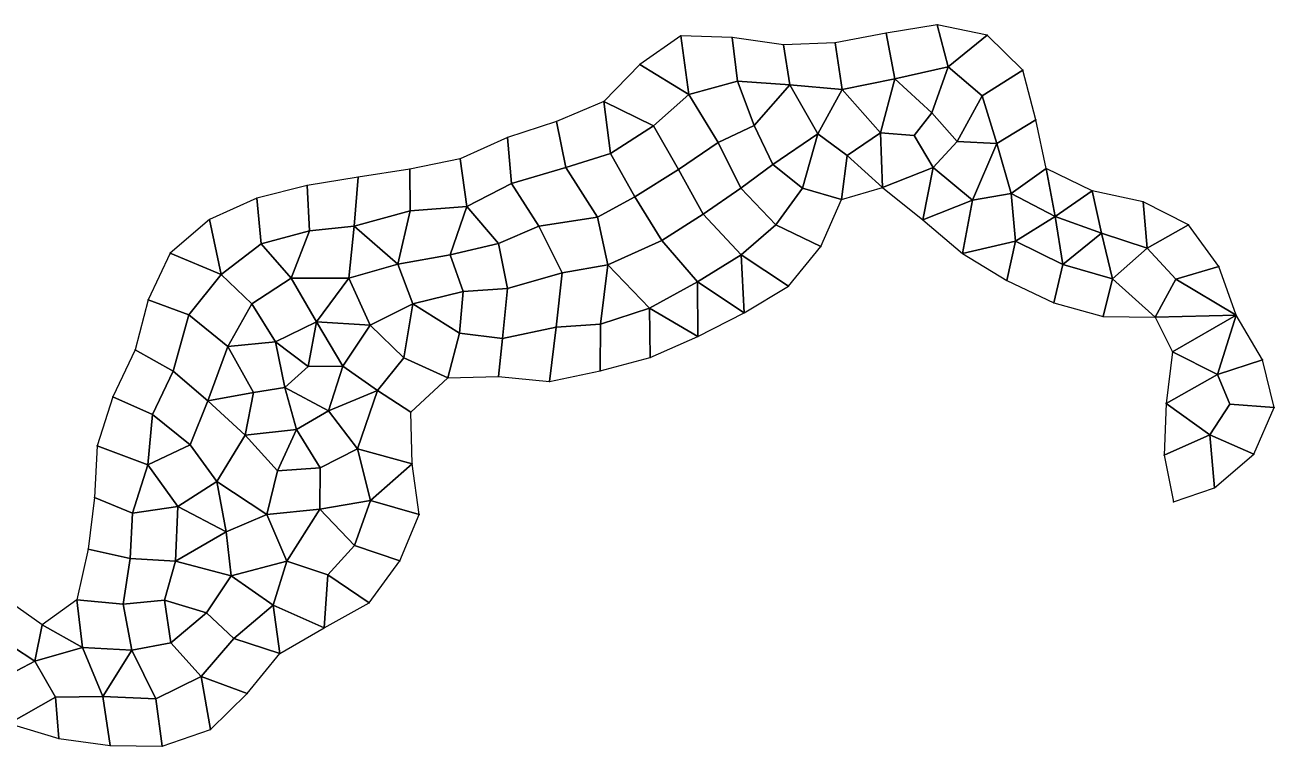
# Model space of a CAD drawing. Extents: x 380827 to 407438, y 6452886 to 6483357.
# Drawn here: x 393569 to 396447, y 6455440 to 6457101 of the extents above; entities that cross this region are included whole.
import ezdxf

# ---------------------------------------------------------------- set-up
doc = ezdxf.new("R2010")
doc.units = 0
for name, color, linetype in [('MESH_BOUND', 25, 'CONTINUOUS'), ('MESH_ELEMS', 18, 'CONTINUOUS'), ('MESH_NODES', 18, 'CONTINUOUS')]:
    doc.layers.add(name, color=color, linetype=linetype)

msp = doc.modelspace()

# ---------------------------------------------------------------- linework, layer by layer
at = {"layer": 'MESH_BOUND', "color": 25}
for points in [[(395553.651, 6457082.16, -0.06), (395436.019, 6457060.09, -0.067)], [(395671.154, 6457101.01, -0.089), (395553.651, 6457082.16, -0.06)], [(395786.132, 6457077.47, -0.175), (395671.154, 6457101.01, -0.089)], [(395868.111, 6456996.64, -0.334), (395786.132, 6457077.47, -0.175)], [(395079.939, 6457076.1, -0.356), (394986.065, 6457009.77, -0.087)], [(395198.357, 6457072.08, -0.018), (395079.939, 6457076.1, -0.356)], [(395316.761, 6457055.21, 0.007), (395198.357, 6457072.08, -0.018)], [(395436.019, 6457060.09, -0.067), (395316.761, 6457055.21, 0.007)], [(394986.065, 6457009.77, -0.087), (394903.118, 6456924.53, 0.002)], [(395897.97, 6456882.35, -0.229), (395868.111, 6456996.64, -0.334)], [(394903.118, 6456924.53, 0.002), (394793.831, 6456878.46, -0.114)], [(394793.831, 6456878.46, -0.114), (394680.937, 6456842.09, -0.149)], [(395922.219, 6456770.68, -0.017), (395897.97, 6456882.35, -0.229)], [(394680.937, 6456842.09, -0.149), (394572.061, 6456792.35, 0.047)], [(394572.061, 6456792.35, 0.047), (394455.392, 6456768.5, 0.014)], [(394455.392, 6456768.5, 0.014), (394336.983, 6456750.73, -0.059)], [(396028.416, 6456719.03, -0.25), (395922.219, 6456770.68, -0.017)], [(394336.983, 6456750.73, -0.059), (394218.903, 6456730.9, -0.035)], [(394218.903, 6456730.9, -0.035), (394103.104, 6456701.8, -0.134)], [(395450.678, 6456698.76, -0.05), (395544.983, 6456726.56, 0.019)], [(395544.983, 6456726.56, 0.019), (395638.157, 6456651.82, -0.058)], [(396145.485, 6456693.9, -0.411), (396028.416, 6456719.03, -0.25)], [(394103.104, 6456701.8, -0.134), (393994.341, 6456652.55, 0.055)], [(395403.203, 6456590.39, -0.235), (395450.678, 6456698.76, -0.05)], [(396250.373, 6456640.58, -0.342), (396145.485, 6456693.9, -0.411)], [(393994.341, 6456652.55, 0.055), (393903.657, 6456575.53, -0.313)], [(395638.157, 6456651.82, -0.058), (395729.658, 6456574.68, -0.04)], [(396319.685, 6456544.73, -0.024), (396250.373, 6456640.58, -0.342)], [(395328.527, 6456499.43, -0.024), (395403.203, 6456590.39, -0.235)], [(393903.657, 6456575.53, -0.313), (393852.931, 6456467.98, -0.061)], [(395729.658, 6456574.68, -0.04), (395831.436, 6456511.96, -0.105)], [(396359.687, 6456432.25, 0.029), (396319.685, 6456544.73, -0.024)], [(395831.436, 6456511.96, -0.105), (395939.575, 6456460.67, -0.041)], [(395225.957, 6456437.86, -0.04), (395328.527, 6456499.43, -0.024)], [(393852.931, 6456467.98, -0.061), (393822.819, 6456352.62, 0.004)], [(395939.575, 6456460.67, -0.041), (396053.602, 6456429.51, 0.021)], [(395119.287, 6456383.51, -0.14), (395225.957, 6456437.86, -0.04)], [(396053.602, 6456429.51, 0.021), (396173.281, 6456427.9, 0.012)], [(396173.281, 6456427.9, 0.012), (396213.157, 6456347.83, -0.059)], [(396420.985, 6456329.48, -0.132), (396359.687, 6456432.25, 0.029)], [(395009.813, 6456335.08, -0.086), (395119.287, 6456383.51, -0.14)], [(393822.819, 6456352.62, 0.004), (393771.714, 6456244.49, -0.083)], [(394894.275, 6456304.01, 0.027), (395009.813, 6456335.08, -0.086)], [(396213.157, 6456347.83, -0.059), (396198.349, 6456229.21, -0.07)], [(396447.182, 6456220.05, -0.2), (396420.985, 6456329.48, -0.132)], [(394777.889, 6456279.44, -0.155), (394894.275, 6456304.01, 0.027)], [(394458.372, 6456209.04, 0.009), (394543.216, 6456288.13, 0.023)], [(394543.216, 6456288.13, 0.023), (394659.831, 6456291.38, -0.327)], [(394659.831, 6456291.38, -0.327), (394777.889, 6456279.44, -0.155)], [(393771.714, 6456244.49, -0.083), (393735.083, 6456131.67, -0.101)], [(396198.349, 6456229.21, -0.07), (396193.985, 6456109.61, -0.086)], [(396400.329, 6456112.37, -0.218), (396447.182, 6456220.05, -0.2)], [(394461.131, 6456090.21, -1.535), (394458.372, 6456209.04, 0.009)], [(393735.083, 6456131.67, -0.101), (393728.738, 6456012.44, 0.04)], [(396193.985, 6456109.61, -0.086), (396215.62, 6456002.25, -0.451)], [(396310.396, 6456034.71, -0.078), (396400.329, 6456112.37, -0.218)], [(394477.16, 6455973.22, -0.559), (394461.131, 6456090.21, -1.535)], [(393728.738, 6456012.44, 0.04), (393714.165, 6455893.63, -0.045)], [(396215.62, 6456002.25, -0.451), (396310.396, 6456034.71, -0.078)], [(394432.853, 6455866.54, 0.02), (394477.16, 6455973.22, -0.559)], [(393714.165, 6455893.63, -0.045), (393688.683, 6455776.99, 0.044)], [(394362.358, 6455769.76, -0.025), (394432.853, 6455866.54, 0.02)], [(393608.773, 6455719, 0), (393516.298, 6455784.39, -0.005)], [(393688.683, 6455776.99, 0.044), (393608.773, 6455719, 0)], [(394258.508, 6455712.46, 0.004), (394362.358, 6455769.76, -0.025)], [(394156.364, 6455653.16, 0.033), (394258.508, 6455712.46, 0.004)], [(394080.657, 6455561.01, -0.117), (394156.364, 6455653.16, 0.033)], [(393996.674, 6455478.11, -0.159), (394080.657, 6455561.01, -0.117)], [(393532.72, 6455491.89, 0.028), (393647.158, 6455456.87, -0.41)], [(393884.922, 6455439.83, -0.123), (393996.674, 6455478.11, -0.159)], [(393647.158, 6455456.87, -0.41), (393765.422, 6455441.13, -0.081)], [(393765.422, 6455441.13, -0.081), (393884.922, 6455439.83, -0.123)]]:
    msp.add_polyline3d(points, dxfattribs=at)
at = {"layer": 'MESH_ELEMS', "color": 178}
for points in [[(395436.019, 6457060.09, -0.067), (395451.855, 6456952.76, -0.964), (395573.706, 6456976.57, -0.957), (395553.651, 6457082.16, -0.06)], [(395553.651, 6457082.16, -0.06), (395573.706, 6456976.57, -0.957), (395696.053, 6457004.35, -0.849), (395671.154, 6457101.01, -0.089)], [(395786.132, 6457077.47, -0.175), (395671.154, 6457101.01, -0.089), (395696.053, 6457004.35, -0.849), (395786.132, 6457077.47, -0.175)], [(395696.053, 6457004.35, -0.849), (395774.417, 6456938.01, -0.708), (395868.111, 6456996.64, -0.334), (395786.132, 6457077.47, -0.175)], [(395079.939, 6457076.1, -0.356), (394986.065, 6457009.77, -0.087), (395098.856, 6456941.09, -0.93), (395079.939, 6457076.1, -0.356)], [(395079.939, 6457076.1, -0.356), (395098.856, 6456941.09, -0.93), (395211.153, 6456971.9, -0.564), (395198.357, 6457072.08, -0.018)], [(395198.357, 6457072.08, -0.018), (395211.153, 6456971.9, -0.564), (395331.265, 6456963.45, -0.72), (395316.761, 6457055.21, 0.007)], [(395316.761, 6457055.21, 0.007), (395331.265, 6456963.45, -0.72), (395451.855, 6456952.76, -0.964), (395436.019, 6457060.09, -0.067)], [(394903.118, 6456924.53, 0.002), (395017.367, 6456869.04, -0.886), (395098.856, 6456941.09, -0.93), (394986.065, 6457009.77, -0.087)], [(395696.053, 6457004.35, -0.849), (395573.706, 6456976.57, -0.957), (395658.823, 6456898.91, -0.869), (395696.053, 6457004.35, -0.849)], [(395658.823, 6456898.91, -0.869), (395716.85, 6456832.8, -0.783), (395774.417, 6456938.01, -0.708), (395696.053, 6457004.35, -0.849)], [(395774.417, 6456938.01, -0.708), (395808.214, 6456828.27, -0.457), (395897.97, 6456882.35, -0.229), (395868.111, 6456996.64, -0.334)], [(395098.856, 6456941.09, -0.93), (395166.375, 6456830.24, -0.955), (395249.501, 6456869.17, -0.878), (395211.153, 6456971.9, -0.564)], [(395331.265, 6456963.45, -0.72), (395211.153, 6456971.9, -0.564), (395249.501, 6456869.17, -0.878), (395331.265, 6456963.45, -0.72)], [(395249.501, 6456869.17, -0.878), (395292.269, 6456779.21, -0.869), (395396.174, 6456850.06, -0.953), (395331.265, 6456963.45, -0.72)], [(395451.855, 6456952.76, -0.964), (395331.265, 6456963.45, -0.72), (395396.174, 6456850.06, -0.953), (395451.855, 6456952.76, -0.964)], [(395573.706, 6456976.57, -0.957), (395451.855, 6456952.76, -0.964), (395540.092, 6456852.25, -0.908), (395573.706, 6456976.57, -0.957)], [(395540.092, 6456852.25, -0.908), (395617.857, 6456846.69, -0.812), (395658.823, 6456898.91, -0.869), (395573.706, 6456976.57, -0.957)], [(395017.367, 6456869.04, -0.886), (395074.673, 6456768.22, -0.608), (395166.375, 6456830.24, -0.955), (395098.856, 6456941.09, -0.93)], [(395396.174, 6456850.06, -0.953), (395463.404, 6456800.33, -0.802), (395540.092, 6456852.25, -0.908), (395451.855, 6456952.76, -0.964)], [(395774.417, 6456938.01, -0.708), (395716.85, 6456832.8, -0.783), (395808.214, 6456828.27, -0.457), (395774.417, 6456938.01, -0.708)], [(394793.831, 6456878.46, -0.114), (394815.212, 6456772.39, -0.47), (394918.246, 6456805.17, -0.658), (394903.118, 6456924.53, 0.002)], [(395017.367, 6456869.04, -0.886), (394903.118, 6456924.53, 0.002), (394918.246, 6456805.17, -0.658), (395017.367, 6456869.04, -0.886)], [(394680.937, 6456842.09, -0.149), (394689.789, 6456736.02, -0.739), (394815.212, 6456772.39, -0.47), (394793.831, 6456878.46, -0.114)], [(395617.857, 6456846.69, -0.812), (395661.47, 6456772.37, -0.95), (395716.85, 6456832.8, -0.783), (395658.823, 6456898.91, -0.869)], [(395808.214, 6456828.27, -0.457), (395841.332, 6456712.74, -1.242), (395922.219, 6456770.68, -0.017), (395897.97, 6456882.35, -0.229)], [(394918.246, 6456805.17, -0.658), (394974.389, 6456705.09, -0.627), (395074.673, 6456768.22, -0.608), (395017.367, 6456869.04, -0.886)], [(395166.375, 6456830.24, -0.955), (395218.455, 6456724.72, -0.939), (395292.269, 6456779.21, -0.869), (395249.501, 6456869.17, -0.878)], [(395396.174, 6456850.06, -0.953), (395292.269, 6456779.21, -0.869), (395360.914, 6456724.84, -0.532), (395396.174, 6456850.06, -0.953)], [(395360.914, 6456724.84, -0.532), (395450.678, 6456698.76, -0.05), (395463.404, 6456800.33, -0.802), (395396.174, 6456850.06, -0.953)], [(395540.092, 6456852.25, -0.908), (395463.404, 6456800.33, -0.802), (395544.983, 6456726.56, 0.019), (395540.092, 6456852.25, -0.908)], [(395540.092, 6456852.25, -0.908), (395544.983, 6456726.56, 0.019), (395661.47, 6456772.37, -0.95), (395617.857, 6456846.69, -0.812)], [(394572.061, 6456792.35, 0.047), (394587.296, 6456682.71, -0.446), (394689.789, 6456736.02, -0.739), (394680.937, 6456842.09, -0.149)], [(395074.673, 6456768.22, -0.608), (395131.657, 6456665.39, -0.952), (395218.455, 6456724.72, -0.939), (395166.375, 6456830.24, -0.955)], [(395661.47, 6456772.37, -0.95), (395752.5, 6456697.45, -0.891), (395808.214, 6456828.27, -0.457), (395716.85, 6456832.8, -0.783)], [(395841.332, 6456712.74, -1.242), (395808.214, 6456828.27, -0.457), (395752.5, 6456697.45, -0.891), (395841.332, 6456712.74, -1.242)], [(394455.392, 6456768.5, 0.014), (394456.804, 6456672.63, -0.526), (394587.296, 6456682.71, -0.446), (394572.061, 6456792.35, 0.047)], [(394815.212, 6456772.39, -0.47), (394888.341, 6456658.19, -0.828), (394974.389, 6456705.09, -0.627), (394918.246, 6456805.17, -0.658)], [(395544.983, 6456726.56, 0.019), (395463.404, 6456800.33, -0.802), (395450.678, 6456698.76, -0.05), (395544.983, 6456726.56, 0.019)], [(394336.983, 6456750.73, -0.059), (394327.219, 6456637.69, -0.555), (394456.804, 6456672.63, -0.526), (394455.392, 6456768.5, 0.014)], [(394689.789, 6456736.02, -0.739), (394753.175, 6456637.61, -0.665), (394888.341, 6456658.19, -0.828), (394815.212, 6456772.39, -0.47)], [(394974.389, 6456705.09, -0.627), (395036.408, 6456604.3, -1.051), (395131.657, 6456665.39, -0.952), (395074.673, 6456768.22, -0.608)], [(395218.455, 6456724.72, -0.939), (395299.212, 6456640.85, -0.673), (395360.914, 6456724.84, -0.532), (395292.269, 6456779.21, -0.869)], [(395638.157, 6456651.82, -0.058), (395661.47, 6456772.37, -0.95), (395544.983, 6456726.56, 0.019), (395638.157, 6456651.82, -0.058)], [(395752.5, 6456697.45, -0.891), (395661.47, 6456772.37, -0.95), (395638.157, 6456651.82, -0.058), (395752.5, 6456697.45, -0.891)], [(395942.479, 6456660.15, -0.988), (395922.219, 6456770.68, -0.017), (395841.332, 6456712.74, -1.242), (395942.479, 6456660.15, -0.988)], [(396028.416, 6456719.03, -0.25), (395922.219, 6456770.68, -0.017), (395942.479, 6456660.15, -0.988), (396028.416, 6456719.03, -0.25)], [(394224.547, 6456626.76, -0.569), (394327.219, 6456637.69, -0.555), (394336.983, 6456750.73, -0.059), (394218.903, 6456730.9, -0.035)], [(394587.296, 6456682.71, -0.446), (394660.191, 6456597.81, -0.995), (394753.175, 6456637.61, -0.665), (394689.789, 6456736.02, -0.739)], [(394103.104, 6456701.8, -0.134), (394113.464, 6456596.9, -0.756), (394224.547, 6456626.76, -0.569), (394218.903, 6456730.9, -0.035)], [(394888.341, 6456658.19, -0.828), (394911.765, 6456548.05, -1.075), (395036.408, 6456604.3, -1.051), (394974.389, 6456705.09, -0.627)], [(395131.657, 6456665.39, -0.952), (395218.972, 6456571.45, -0.662), (395299.212, 6456640.85, -0.673), (395218.455, 6456724.72, -0.939)], [(395299.212, 6456640.85, -0.673), (395403.203, 6456590.39, -0.235), (395450.678, 6456698.76, -0.05), (395360.914, 6456724.84, -0.532)], [(395752.5, 6456697.45, -0.891), (395729.658, 6456574.68, -0.04), (395851.444, 6456602.64, -0.443), (395841.332, 6456712.74, -1.242)], [(395942.479, 6456660.15, -0.988), (395841.332, 6456712.74, -1.242), (395851.444, 6456602.64, -0.443), (395942.479, 6456660.15, -0.988)], [(396049.585, 6456621.31, -0.932), (396028.416, 6456719.03, -0.25), (395942.479, 6456660.15, -0.988), (396049.585, 6456621.31, -0.932)], [(396028.416, 6456719.03, -0.25), (396049.585, 6456621.31, -0.932), (396154.749, 6456586.49, -0.496), (396145.485, 6456693.9, -0.411)], [(394020.617, 6456526.3, -0.594), (394113.464, 6456596.9, -0.756), (394103.104, 6456701.8, -0.134), (393994.341, 6456652.55, 0.055)], [(394456.804, 6456672.63, -0.526), (394428.007, 6456550.13, -0.662), (394549.053, 6456571.34, -0.704), (394587.296, 6456682.71, -0.446)], [(394660.191, 6456597.81, -0.995), (394587.296, 6456682.71, -0.446), (394549.053, 6456571.34, -0.704), (394660.191, 6456597.81, -0.995)], [(395729.658, 6456574.68, -0.04), (395752.5, 6456697.45, -0.891), (395638.157, 6456651.82, -0.058), (395729.658, 6456574.68, -0.04)], [(396250.373, 6456640.58, -0.342), (396145.485, 6456693.9, -0.411), (396154.749, 6456586.49, -0.496), (396250.373, 6456640.58, -0.342)], [(393994.341, 6456652.55, 0.055), (393903.657, 6456575.53, -0.313), (394020.617, 6456526.3, -0.594), (393994.341, 6456652.55, 0.055)], [(394456.804, 6456672.63, -0.526), (394327.219, 6456637.69, -0.555), (394428.007, 6456550.13, -0.662), (394456.804, 6456672.63, -0.526)], [(394753.175, 6456637.61, -0.665), (394806.46, 6456529.83, -1.028), (394911.765, 6456548.05, -1.075), (394888.341, 6456658.19, -0.828)], [(395036.408, 6456604.3, -1.051), (395118.55, 6456509.09, -3.278), (395218.972, 6456571.45, -0.662), (395131.657, 6456665.39, -0.952)], [(395960.183, 6456549.28, -0.999), (395942.479, 6456660.15, -0.988), (395851.444, 6456602.64, -0.443), (395960.183, 6456549.28, -0.999)], [(396049.585, 6456621.31, -0.932), (395942.479, 6456660.15, -0.988), (395960.183, 6456549.28, -0.999), (396049.585, 6456621.31, -0.932)], [(394224.547, 6456626.76, -0.569), (394113.464, 6456596.9, -0.756), (394182.299, 6456517.57, -1.12), (394224.547, 6456626.76, -0.569)], [(394182.299, 6456517.57, -1.12), (394315.356, 6456517.36, -1.02), (394327.219, 6456637.69, -0.555), (394224.547, 6456626.76, -0.569)], [(394428.007, 6456550.13, -0.662), (394327.219, 6456637.69, -0.555), (394315.356, 6456517.36, -1.02), (394428.007, 6456550.13, -0.662)], [(394680.646, 6456493.82, -1.104), (394806.46, 6456529.83, -1.028), (394753.175, 6456637.61, -0.665), (394660.191, 6456597.81, -0.995)], [(395299.212, 6456640.85, -0.673), (395218.972, 6456571.45, -0.662), (395328.527, 6456499.43, -0.024), (395403.203, 6456590.39, -0.235)], [(396074.918, 6456516.47, -0.189), (396049.585, 6456621.31, -0.932), (395960.183, 6456549.28, -0.999), (396074.918, 6456516.47, -0.189)], [(396154.749, 6456586.49, -0.496), (396049.585, 6456621.31, -0.932), (396074.918, 6456516.47, -0.189), (396154.749, 6456586.49, -0.496)], [(396154.749, 6456586.49, -0.496), (396220.589, 6456515.12, -0.364), (396319.685, 6456544.73, -0.024), (396250.373, 6456640.58, -0.342)], [(394020.617, 6456526.3, -0.594), (394091.753, 6456458.31, -0.977), (394182.299, 6456517.57, -1.12), (394113.464, 6456596.9, -0.756)], [(394549.053, 6456571.34, -0.704), (394578.669, 6456487.18, -1.257), (394680.646, 6456493.82, -1.104), (394660.191, 6456597.81, -0.995)], [(394911.765, 6456548.05, -1.075), (395007.968, 6456448.67, -1.158), (395118.55, 6456509.09, -3.278), (395036.408, 6456604.3, -1.051)], [(395831.436, 6456511.96, -0.105), (395851.444, 6456602.64, -0.443), (395729.658, 6456574.68, -0.04), (395831.436, 6456511.96, -0.105)], [(395851.444, 6456602.64, -0.443), (395831.436, 6456511.96, -0.105), (395939.575, 6456460.67, -0.041), (395960.183, 6456549.28, -0.999)], [(393852.931, 6456467.98, -0.061), (393946.173, 6456432.85, -0.866), (394020.617, 6456526.3, -0.594), (393903.657, 6456575.53, -0.313)], [(394428.007, 6456550.13, -0.662), (394462.73, 6456458.51, -1.133), (394578.669, 6456487.18, -1.257), (394549.053, 6456571.34, -0.704)], [(395225.957, 6456437.86, -0.04), (395218.972, 6456571.45, -0.662), (395118.55, 6456509.09, -3.278), (395225.957, 6456437.86, -0.04)], [(395328.527, 6456499.43, -0.024), (395218.972, 6456571.45, -0.662), (395225.957, 6456437.86, -0.04), (395328.527, 6456499.43, -0.024)], [(396154.749, 6456586.49, -0.496), (396074.918, 6456516.47, -0.189), (396173.281, 6456427.9, 0.012), (396220.589, 6456515.12, -0.364)], [(394315.356, 6456517.36, -1.02), (394364.676, 6456409.47, -1.255), (394462.73, 6456458.51, -1.133), (394428.007, 6456550.13, -0.662)], [(394806.46, 6456529.83, -1.028), (394792.809, 6456404.83, -1.005), (394894.974, 6456411.99, -0.864), (394911.765, 6456548.05, -1.075)], [(395007.968, 6456448.67, -1.158), (394911.765, 6456548.05, -1.075), (394894.974, 6456411.99, -0.864), (395007.968, 6456448.67, -1.158)], [(395960.183, 6456549.28, -0.999), (395939.575, 6456460.67, -0.041), (396053.602, 6456429.51, 0.021), (396074.918, 6456516.47, -0.189)], [(396359.687, 6456432.25, 0.029), (396319.685, 6456544.73, -0.024), (396220.589, 6456515.12, -0.364), (396359.687, 6456432.25, 0.029)], [(393946.173, 6456432.85, -0.866), (394036.636, 6456360.12, -0.956), (394091.753, 6456458.31, -0.977), (394020.617, 6456526.3, -0.594)], [(394091.753, 6456458.31, -0.977), (394146.485, 6456371.35, -0.997), (394240.361, 6456416.92, -1.314), (394182.299, 6456517.57, -1.12)], [(394315.356, 6456517.36, -1.02), (394182.299, 6456517.57, -1.12), (394240.361, 6456416.92, -1.314), (394315.356, 6456517.36, -1.02)], [(394315.356, 6456517.36, -1.02), (394240.361, 6456416.92, -1.314), (394364.676, 6456409.47, -1.255), (394315.356, 6456517.36, -1.02)], [(394680.646, 6456493.82, -1.104), (394669.517, 6456378.32, -0.91), (394792.809, 6456404.83, -1.005), (394806.46, 6456529.83, -1.028)], [(395119.287, 6456383.51, -0.14), (395118.55, 6456509.09, -3.278), (395007.968, 6456448.67, -1.158), (395119.287, 6456383.51, -0.14)], [(395225.957, 6456437.86, -0.04), (395118.55, 6456509.09, -3.278), (395119.287, 6456383.51, -0.14), (395225.957, 6456437.86, -0.04)], [(396173.281, 6456427.9, 0.012), (396074.918, 6456516.47, -0.189), (396053.602, 6456429.51, 0.021), (396173.281, 6456427.9, 0.012)], [(396359.687, 6456432.25, 0.029), (396220.589, 6456515.12, -0.364), (396173.281, 6456427.9, 0.012), (396359.687, 6456432.25, 0.029)], [(394578.669, 6456487.18, -1.257), (394462.73, 6456458.51, -1.133), (394569.941, 6456390.73, -1.274), (394578.669, 6456487.18, -1.257)], [(394569.941, 6456390.73, -1.274), (394669.517, 6456378.32, -0.91), (394680.646, 6456493.82, -1.104), (394578.669, 6456487.18, -1.257)], [(393822.819, 6456352.62, 0.004), (393910.591, 6456303.24, -0.939), (393946.173, 6456432.85, -0.866), (393852.931, 6456467.98, -0.061)], [(394091.753, 6456458.31, -0.977), (394036.636, 6456360.12, -0.956), (394146.485, 6456371.35, -0.997), (394091.753, 6456458.31, -0.977)], [(394462.73, 6456458.51, -1.133), (394364.676, 6456409.47, -1.255), (394442.027, 6456334.17, -1.067), (394462.73, 6456458.51, -1.133)], [(394442.027, 6456334.17, -1.067), (394543.216, 6456288.13, 0.023), (394569.941, 6456390.73, -1.274), (394462.73, 6456458.51, -1.133)], [(394894.974, 6456411.99, -0.864), (394894.275, 6456304.01, 0.027), (395009.813, 6456335.08, -0.086), (395007.968, 6456448.67, -1.158)], [(395119.287, 6456383.51, -0.14), (395007.968, 6456448.67, -1.158), (395009.813, 6456335.08, -0.086), (395119.287, 6456383.51, -0.14)], [(393910.591, 6456303.24, -0.939), (393990.625, 6456234.81, -0.956), (394036.636, 6456360.12, -0.956), (393946.173, 6456432.85, -0.866)], [(394240.361, 6456416.92, -1.314), (394146.485, 6456371.35, -0.997), (394221.834, 6456314.16, -1.161), (394240.361, 6456416.92, -1.314)], [(394240.361, 6456416.92, -1.314), (394221.834, 6456314.16, -1.161), (394301.723, 6456314.65, -1.513), (394240.361, 6456416.92, -1.314)], [(394364.676, 6456409.47, -1.255), (394240.361, 6456416.92, -1.314), (394301.723, 6456314.65, -1.513), (394364.676, 6456409.47, -1.255)], [(396359.687, 6456432.25, 0.029), (396173.281, 6456427.9, 0.012), (396213.157, 6456347.83, -0.059), (396359.687, 6456432.25, 0.029)], [(396317.314, 6456295.77, -0.75), (396359.687, 6456432.25, 0.029), (396213.157, 6456347.83, -0.059), (396317.314, 6456295.77, -0.75)], [(396420.985, 6456329.48, -0.132), (396359.687, 6456432.25, 0.029), (396317.314, 6456295.77, -0.75), (396420.985, 6456329.48, -0.132)], [(394301.723, 6456314.65, -1.513), (394381.062, 6456259.05, -0.9), (394442.027, 6456334.17, -1.067), (394364.676, 6456409.47, -1.255)], [(394569.941, 6456390.73, -1.274), (394543.216, 6456288.13, 0.023), (394659.831, 6456291.38, -0.327), (394669.517, 6456378.32, -0.91)], [(394669.517, 6456378.32, -0.91), (394659.831, 6456291.38, -0.327), (394777.889, 6456279.44, -0.155), (394792.809, 6456404.83, -1.005)], [(394792.809, 6456404.83, -1.005), (394777.889, 6456279.44, -0.155), (394894.275, 6456304.01, 0.027), (394894.974, 6456411.99, -0.864)], [(394036.636, 6456360.12, -0.956), (393990.625, 6456234.81, -0.956), (394095.811, 6456254.09, -0.984), (394036.636, 6456360.12, -0.956)], [(394095.811, 6456254.09, -0.984), (394167.637, 6456265.58, -1.128), (394146.485, 6456371.35, -0.997), (394036.636, 6456360.12, -0.956)], [(394221.834, 6456314.16, -1.161), (394146.485, 6456371.35, -0.997), (394167.637, 6456265.58, -1.128), (394221.834, 6456314.16, -1.161)], [(393771.714, 6456244.49, -0.083), (393862.855, 6456203.8, -0.844), (393910.591, 6456303.24, -0.939), (393822.819, 6456352.62, 0.004)], [(394381.062, 6456259.05, -0.9), (394458.372, 6456209.04, 0.009), (394543.216, 6456288.13, 0.023), (394442.027, 6456334.17, -1.067)], [(396198.349, 6456229.21, -0.07), (396317.314, 6456295.77, -0.75), (396213.157, 6456347.83, -0.059), (396198.349, 6456229.21, -0.07)], [(396420.985, 6456329.48, -0.132), (396317.314, 6456295.77, -0.75), (396345.552, 6456227.34, -0.558), (396447.182, 6456220.05, -0.2)], [(393862.855, 6456203.8, -0.844), (393949.268, 6456133.68, -0.958), (393990.625, 6456234.81, -0.956), (393910.591, 6456303.24, -0.939)], [(394167.637, 6456265.58, -1.128), (394268.193, 6456211.89, -1.167), (394301.723, 6456314.65, -1.513), (394221.834, 6456314.16, -1.161)], [(394381.062, 6456259.05, -0.9), (394301.723, 6456314.65, -1.513), (394268.193, 6456211.89, -1.167), (394381.062, 6456259.05, -0.9)], [(396317.314, 6456295.77, -0.75), (396198.349, 6456229.21, -0.07), (396298.905, 6456157.1, -0.554), (396345.552, 6456227.34, -0.558)], [(393735.083, 6456131.67, -0.101), (393852.345, 6456087.33, -0.957), (393862.855, 6456203.8, -0.844), (393771.714, 6456244.49, -0.083)], [(394095.811, 6456254.09, -0.984), (393990.625, 6456234.81, -0.956), (394076.354, 6456156.37, -1.056), (394095.811, 6456254.09, -0.984)], [(394076.354, 6456156.37, -1.056), (394194.469, 6456168.71, -1.065), (394167.637, 6456265.58, -1.128), (394095.811, 6456254.09, -0.984)], [(394268.193, 6456211.89, -1.167), (394167.637, 6456265.58, -1.128), (394194.469, 6456168.71, -1.065), (394268.193, 6456211.89, -1.167)], [(394381.062, 6456259.05, -0.9), (394268.193, 6456211.89, -1.167), (394334.928, 6456124.44, -1.462), (394381.062, 6456259.05, -0.9)], [(394334.928, 6456124.44, -1.462), (394461.131, 6456090.21, -1.535), (394458.372, 6456209.04, 0.009), (394381.062, 6456259.05, -0.9)], [(393949.268, 6456133.68, -0.958), (394010.623, 6456048.87, -1.001), (394076.354, 6456156.37, -1.056), (393990.625, 6456234.81, -0.956)], [(396193.985, 6456109.61, -0.086), (396298.905, 6456157.1, -0.554), (396198.349, 6456229.21, -0.07), (396193.985, 6456109.61, -0.086)], [(396345.552, 6456227.34, -0.558), (396298.905, 6456157.1, -0.554), (396400.329, 6456112.37, -0.218), (396447.182, 6456220.05, -0.2)], [(393862.855, 6456203.8, -0.844), (393852.345, 6456087.33, -0.957), (393949.268, 6456133.68, -0.958), (393862.855, 6456203.8, -0.844)], [(394194.469, 6456168.71, -1.065), (394249.047, 6456080.89, -1.026), (394334.928, 6456124.44, -1.462), (394268.193, 6456211.89, -1.167)], [(394010.623, 6456048.87, -1.001), (394126.146, 6455973, -1.009), (394150.873, 6456074.2, -1.058), (394076.354, 6456156.37, -1.056)], [(394194.469, 6456168.71, -1.065), (394076.354, 6456156.37, -1.056), (394150.873, 6456074.2, -1.058), (394194.469, 6456168.71, -1.065)], [(394194.469, 6456168.71, -1.065), (394150.873, 6456074.2, -1.058), (394249.047, 6456080.89, -1.026), (394194.469, 6456168.71, -1.065)], [(396298.905, 6456157.1, -0.554), (396193.985, 6456109.61, -0.086), (396215.62, 6456002.25, -0.451), (396310.396, 6456034.71, -0.078)], [(396310.396, 6456034.71, -0.078), (396400.329, 6456112.37, -0.218), (396298.905, 6456157.1, -0.554), (396310.396, 6456034.71, -0.078)], [(393728.738, 6456012.44, 0.04), (393816.936, 6455976.29, -0.946), (393852.345, 6456087.33, -0.957), (393735.083, 6456131.67, -0.101)], [(393852.345, 6456087.33, -0.957), (393921.382, 6455991.96, -1.243), (394010.623, 6456048.87, -1.001), (393949.268, 6456133.68, -0.958)], [(394249.047, 6456080.89, -1.026), (394248.331, 6455985.12, -0.99), (394365.303, 6456005.42, -1.255), (394334.928, 6456124.44, -1.462)], [(394461.131, 6456090.21, -1.535), (394334.928, 6456124.44, -1.462), (394365.303, 6456005.42, -1.255), (394461.131, 6456090.21, -1.535)], [(393852.345, 6456087.33, -0.957), (393816.936, 6455976.29, -0.946), (393921.382, 6455991.96, -1.243), (393852.345, 6456087.33, -0.957)], [(394150.873, 6456074.2, -1.058), (394126.146, 6455973, -1.009), (394248.331, 6455985.12, -0.99), (394249.047, 6456080.89, -1.026)], [(394461.131, 6456090.21, -1.535), (394365.303, 6456005.42, -1.255), (394477.16, 6455973.22, -0.559), (394461.131, 6456090.21, -1.535)], [(394010.623, 6456048.87, -1.001), (393921.382, 6455991.96, -1.243), (394032.434, 6455933, -1.227), (394010.623, 6456048.87, -1.001)], [(394126.146, 6455973, -1.009), (394010.623, 6456048.87, -1.001), (394032.434, 6455933, -1.227), (394126.146, 6455973, -1.009)], [(393714.165, 6455893.63, -0.045), (393810.957, 6455871.8, -0.913), (393816.936, 6455976.29, -0.946), (393728.738, 6456012.44, 0.04)], [(393810.957, 6455871.8, -0.913), (393915.603, 6455865.97, -1.256), (393921.382, 6455991.96, -1.243), (393816.936, 6455976.29, -0.946)], [(394032.434, 6455933, -1.227), (393921.382, 6455991.96, -1.243), (393915.603, 6455865.97, -1.256), (394032.434, 6455933, -1.227)], [(394248.331, 6455985.12, -0.99), (394126.146, 6455973, -1.009), (394172.601, 6455865.55, -0.958), (394248.331, 6455985.12, -0.99)], [(394172.601, 6455865.55, -0.958), (394266.632, 6455834.08, -1.79), (394328.277, 6455901.52, -1.171), (394248.331, 6455985.12, -0.99)], [(394365.303, 6456005.42, -1.255), (394248.331, 6455985.12, -0.99), (394328.277, 6455901.52, -1.171), (394365.303, 6456005.42, -1.255)], [(394328.277, 6455901.52, -1.171), (394432.853, 6455866.54, 0.02), (394477.16, 6455973.22, -0.559), (394365.303, 6456005.42, -1.255)], [(394032.434, 6455933, -1.227), (394043.814, 6455832.19, -1.019), (394172.601, 6455865.55, -0.958), (394126.146, 6455973, -1.009)], [(394032.434, 6455933, -1.227), (393915.603, 6455865.97, -1.256), (394043.814, 6455832.19, -1.019), (394032.434, 6455933, -1.227)], [(394266.632, 6455834.08, -1.79), (394362.358, 6455769.76, -0.025), (394432.853, 6455866.54, 0.02), (394328.277, 6455901.52, -1.171)], [(393688.683, 6455776.99, 0.044), (393794.834, 6455766.76, -1.124), (393810.957, 6455871.8, -0.913), (393714.165, 6455893.63, -0.045)], [(393810.957, 6455871.8, -0.913), (393794.834, 6455766.76, -1.124), (393890.142, 6455776.11, -1.452), (393915.603, 6455865.97, -1.256)], [(393915.603, 6455865.97, -1.256), (393890.142, 6455776.11, -1.452), (393987.015, 6455746.99, -1.189), (394043.814, 6455832.19, -1.019)], [(394172.601, 6455865.55, -0.958), (394043.814, 6455832.19, -1.019), (394141.178, 6455764.59, -0.797), (394172.601, 6455865.55, -0.958)], [(394141.178, 6455764.59, -0.797), (394258.508, 6455712.46, 0.004), (394266.632, 6455834.08, -1.79), (394172.601, 6455865.55, -0.958)], [(393987.015, 6455746.99, -1.189), (394050.081, 6455687.2, -1.446), (394141.178, 6455764.59, -0.797), (394043.814, 6455832.19, -1.019)], [(394362.358, 6455769.76, -0.025), (394266.632, 6455834.08, -1.79), (394258.508, 6455712.46, 0.004), (394362.358, 6455769.76, -0.025)], [(393516.298, 6455784.39, -0.005), (393487.557, 6455703.1, -1.013), (393591.588, 6455635.18, -0.702), (393608.773, 6455719, 0)], [(393688.683, 6455776.99, 0.044), (393608.773, 6455719, 0), (393701.077, 6455666.64, -0.821), (393688.683, 6455776.99, 0.044)], [(393688.683, 6455776.99, 0.044), (393701.077, 6455666.64, -0.821), (393815.407, 6455660.4, -1.707), (393794.834, 6455766.76, -1.124)], [(393794.834, 6455766.76, -1.124), (393815.407, 6455660.4, -1.707), (393905.294, 6455677.66, -1.221), (393890.142, 6455776.11, -1.452)], [(393987.015, 6455746.99, -1.189), (393890.142, 6455776.11, -1.452), (393905.294, 6455677.66, -1.221), (393987.015, 6455746.99, -1.189)], [(394141.178, 6455764.59, -0.797), (394050.081, 6455687.2, -1.446), (394156.364, 6455653.16, 0.033), (394141.178, 6455764.59, -0.797)], [(394258.508, 6455712.46, 0.004), (394141.178, 6455764.59, -0.797), (394156.364, 6455653.16, 0.033), (394258.508, 6455712.46, 0.004)], [(393905.294, 6455677.66, -1.221), (393974.702, 6455600.16, -1.399), (394050.081, 6455687.2, -1.446), (393987.015, 6455746.99, -1.189)], [(393591.588, 6455635.18, -0.702), (393487.557, 6455703.1, -1.013), (393509.494, 6455592.05, -1.983), (393591.588, 6455635.18, -0.702)], [(393701.077, 6455666.64, -0.821), (393608.773, 6455719, 0), (393591.588, 6455635.18, -0.702), (393701.077, 6455666.64, -0.821)], [(393815.407, 6455660.4, -1.707), (393870.298, 6455548.7, -1.134), (393974.702, 6455600.16, -1.399), (393905.294, 6455677.66, -1.221)], [(394050.081, 6455687.2, -1.446), (393974.702, 6455600.16, -1.399), (394080.657, 6455561.01, -0.117), (394156.364, 6455653.16, 0.033)], [(393591.588, 6455635.18, -0.702), (393639.526, 6455552.75, -2.05), (393748.447, 6455553.79, -1.489), (393701.077, 6455666.64, -0.821)], [(393815.407, 6455660.4, -1.707), (393701.077, 6455666.64, -0.821), (393748.447, 6455553.79, -1.489), (393815.407, 6455660.4, -1.707)], [(393870.298, 6455548.7, -1.134), (393815.407, 6455660.4, -1.707), (393748.447, 6455553.79, -1.489), (393870.298, 6455548.7, -1.134)], [(393509.494, 6455592.05, -1.983), (393532.72, 6455491.89, 0.028), (393639.526, 6455552.75, -2.05), (393591.588, 6455635.18, -0.702)], [(393870.298, 6455548.7, -1.134), (393884.922, 6455439.83, -0.123), (393996.674, 6455478.11, -0.159), (393974.702, 6455600.16, -1.399)], [(394080.657, 6455561.01, -0.117), (393974.702, 6455600.16, -1.399), (393996.674, 6455478.11, -0.159), (394080.657, 6455561.01, -0.117)], [(393647.158, 6455456.87, -0.41), (393639.526, 6455552.75, -2.05), (393532.72, 6455491.89, 0.028), (393647.158, 6455456.87, -0.41)], [(393639.526, 6455552.75, -2.05), (393647.158, 6455456.87, -0.41), (393765.422, 6455441.13, -0.081), (393748.447, 6455553.79, -1.489)], [(393748.447, 6455553.79, -1.489), (393765.422, 6455441.13, -0.081), (393884.922, 6455439.83, -0.123), (393870.298, 6455548.7, -1.134)]]:
    msp.add_3dface(points, dxfattribs=at)
at = {"layer": 'MESH_NODES', "color": 18}
for p in [(395553.651, 6457082.16, -0.06), (395671.154, 6457101.01, -0.089), (395786.132, 6457077.47, -0.175), (395079.939, 6457076.1, -0.356), (395198.357, 6457072.08, -0.018), (395316.761, 6457055.21, 0.007), (395436.019, 6457060.09, -0.067), (394986.065, 6457009.77, -0.087), (395696.053, 6457004.35, -0.849), (395868.111, 6456996.64, -0.334), (395211.153, 6456971.9, -0.564), (395331.265, 6456963.45, -0.72), (395573.706, 6456976.57, -0.957), (395098.856, 6456941.09, -0.93), (395451.855, 6456952.76, -0.964), (395774.417, 6456938.01, -0.708), (394903.118, 6456924.53, 0.002), (394793.831, 6456878.46, -0.114), (395658.823, 6456898.91, -0.869), (395897.97, 6456882.35, -0.229), (395017.367, 6456869.04, -0.886), (395249.501, 6456869.17, -0.878), (395396.174, 6456850.06, -0.953), (395540.092, 6456852.25, -0.908), (394680.937, 6456842.09, -0.149), (395166.375, 6456830.24, -0.955), (395617.857, 6456846.69, -0.812), (395716.85, 6456832.8, -0.783), (395808.214, 6456828.27, -0.457), (394572.061, 6456792.35, 0.047), (394918.246, 6456805.17, -0.658), (395463.404, 6456800.33, -0.802), (394455.392, 6456768.5, 0.014), (394815.212, 6456772.39, -0.47), (395074.673, 6456768.22, -0.608), (395292.269, 6456779.21, -0.869), (395661.47, 6456772.37, -0.95), (395922.219, 6456770.68, -0.017), (394336.983, 6456750.73, -0.059), (394689.789, 6456736.02, -0.739), (394218.903, 6456730.9, -0.035), (394974.389, 6456705.09, -0.627), (395218.455, 6456724.72, -0.939), (395360.914, 6456724.84, -0.532), (395544.983, 6456726.56, 0.019), (395841.332, 6456712.74, -1.242), (396028.416, 6456719.03, -0.25), (394103.104, 6456701.8, -0.134), (394587.296, 6456682.71, -0.446), (395450.678, 6456698.76, -0.05), (395752.5, 6456697.45, -0.891), (396145.485, 6456693.9, -0.411), (393994.341, 6456652.55, 0.055), (394456.804, 6456672.63, -0.526), (394888.341, 6456658.19, -0.828), (395131.657, 6456665.39, -0.952), (395638.157, 6456651.82, -0.058), (395942.479, 6456660.15, -0.988), (394224.547, 6456626.76, -0.569), (394327.219, 6456637.69, -0.555), (394753.175, 6456637.61, -0.665), (395299.212, 6456640.85, -0.673), (396049.585, 6456621.31, -0.932), (396250.373, 6456640.58, -0.342), (394113.464, 6456596.9, -0.756), (394660.191, 6456597.81, -0.995), (395036.408, 6456604.3, -1.051), (395403.203, 6456590.39, -0.235), (395851.444, 6456602.64, -0.443), (393903.657, 6456575.53, -0.313), (394549.053, 6456571.34, -0.704), (395218.972, 6456571.45, -0.662), (395729.658, 6456574.68, -0.04), (396154.749, 6456586.49, -0.496), (394428.007, 6456550.13, -0.662), (394911.765, 6456548.05, -1.075), (395960.183, 6456549.28, -0.999), (396319.685, 6456544.73, -0.024), (394020.617, 6456526.3, -0.594), (394182.299, 6456517.57, -1.12), (394315.356, 6456517.36, -1.02), (394806.46, 6456529.83, -1.028), (395118.55, 6456509.09, -3.278), (395831.436, 6456511.96, -0.105), (396074.918, 6456516.47, -0.189), (396220.589, 6456515.12, -0.364), (394578.669, 6456487.18, -1.257), (394680.646, 6456493.82, -1.104), (395328.527, 6456499.43, -0.024), (393852.931, 6456467.98, -0.061), (394091.753, 6456458.31, -0.977), (394462.73, 6456458.51, -1.133), (395007.968, 6456448.67, -1.158), (395939.575, 6456460.67, -0.041), (393946.173, 6456432.85, -0.866), (394240.361, 6456416.92, -1.314), (395225.957, 6456437.86, -0.04), (396053.602, 6456429.51, 0.021), (396173.281, 6456427.9, 0.012), (396359.687, 6456432.25, 0.029), (394364.676, 6456409.47, -1.255), (394569.941, 6456390.73, -1.274), (394792.809, 6456404.83, -1.005), (394894.974, 6456411.99, -0.864), (394036.636, 6456360.12, -0.956), (394146.485, 6456371.35, -0.997), (394669.517, 6456378.32, -0.91), (395119.287, 6456383.51, -0.14), (393822.819, 6456352.62, 0.004), (394442.027, 6456334.17, -1.067), (395009.813, 6456335.08, -0.086), (396213.157, 6456347.83, -0.059), (396420.985, 6456329.48, -0.132), (393910.591, 6456303.24, -0.939), (394221.834, 6456314.16, -1.161), (394301.723, 6456314.65, -1.513), (394894.275, 6456304.01, 0.027), (394543.216, 6456288.13, 0.023), (394659.831, 6456291.38, -0.327), (394777.889, 6456279.44, -0.155), (396317.314, 6456295.77, -0.75), (393771.714, 6456244.49, -0.083), (394095.811, 6456254.09, -0.984), (394167.637, 6456265.58, -1.128), (394381.062, 6456259.05, -0.9), (393990.625, 6456234.81, -0.956), (396198.349, 6456229.21, -0.07), (396345.552, 6456227.34, -0.558), (396447.182, 6456220.05, -0.2), (393862.855, 6456203.8, -0.844), (394268.193, 6456211.89, -1.167), (394458.372, 6456209.04, 0.009), (394076.354, 6456156.37, -1.056), (394194.469, 6456168.71, -1.065), (396298.905, 6456157.1, -0.554), (393735.083, 6456131.67, -0.101), (393949.268, 6456133.68, -0.958), (394334.928, 6456124.44, -1.462), (396193.985, 6456109.61, -0.086), (396400.329, 6456112.37, -0.218), (393852.345, 6456087.33, -0.957), (394150.873, 6456074.2, -1.058), (394249.047, 6456080.89, -1.026), (394461.131, 6456090.21, -1.535), (394010.623, 6456048.87, -1.001), (393728.738, 6456012.44, 0.04), (396310.396, 6456034.71, -0.078), (393921.382, 6455991.96, -1.243), (394248.331, 6455985.12, -0.99), (394365.303, 6456005.42, -1.255), (396215.62, 6456002.25, -0.451), (393816.936, 6455976.29, -0.946), (394126.146, 6455973, -1.009), (394477.16, 6455973.22, -0.559), (394032.434, 6455933, -1.227), (394328.277, 6455901.52, -1.171), (393714.165, 6455893.63, -0.045), (393810.957, 6455871.8, -0.913), (393915.603, 6455865.97, -1.256), (394172.601, 6455865.55, -0.958), (394432.853, 6455866.54, 0.02), (394043.814, 6455832.19, -1.019), (394266.632, 6455834.08, -1.79), (393688.683, 6455776.99, 0.044), (393794.834, 6455766.76, -1.124), (393890.142, 6455776.11, -1.452), (394141.178, 6455764.59, -0.797), (394362.358, 6455769.76, -0.025), (393987.015, 6455746.99, -1.189), (393608.773, 6455719, 0), (394258.508, 6455712.46, 0.004), (393905.294, 6455677.66, -1.221), (394050.081, 6455687.2, -1.446), (393701.077, 6455666.64, -0.821), (393815.407, 6455660.4, -1.707), (394156.364, 6455653.16, 0.033), (393591.588, 6455635.18, -0.702), (393974.702, 6455600.16, -1.399), (393639.526, 6455552.75, -2.05), (393748.447, 6455553.79, -1.489), (394080.657, 6455561.01, -0.117), (393870.298, 6455548.7, -1.134), (393996.674, 6455478.11, -0.159), (393647.158, 6455456.87, -0.41), (393765.422, 6455441.13, -0.081), (393884.922, 6455439.83, -0.123)]:
    msp.add_point(p, dxfattribs=at)

doc.saveas('drawing.dxf')
